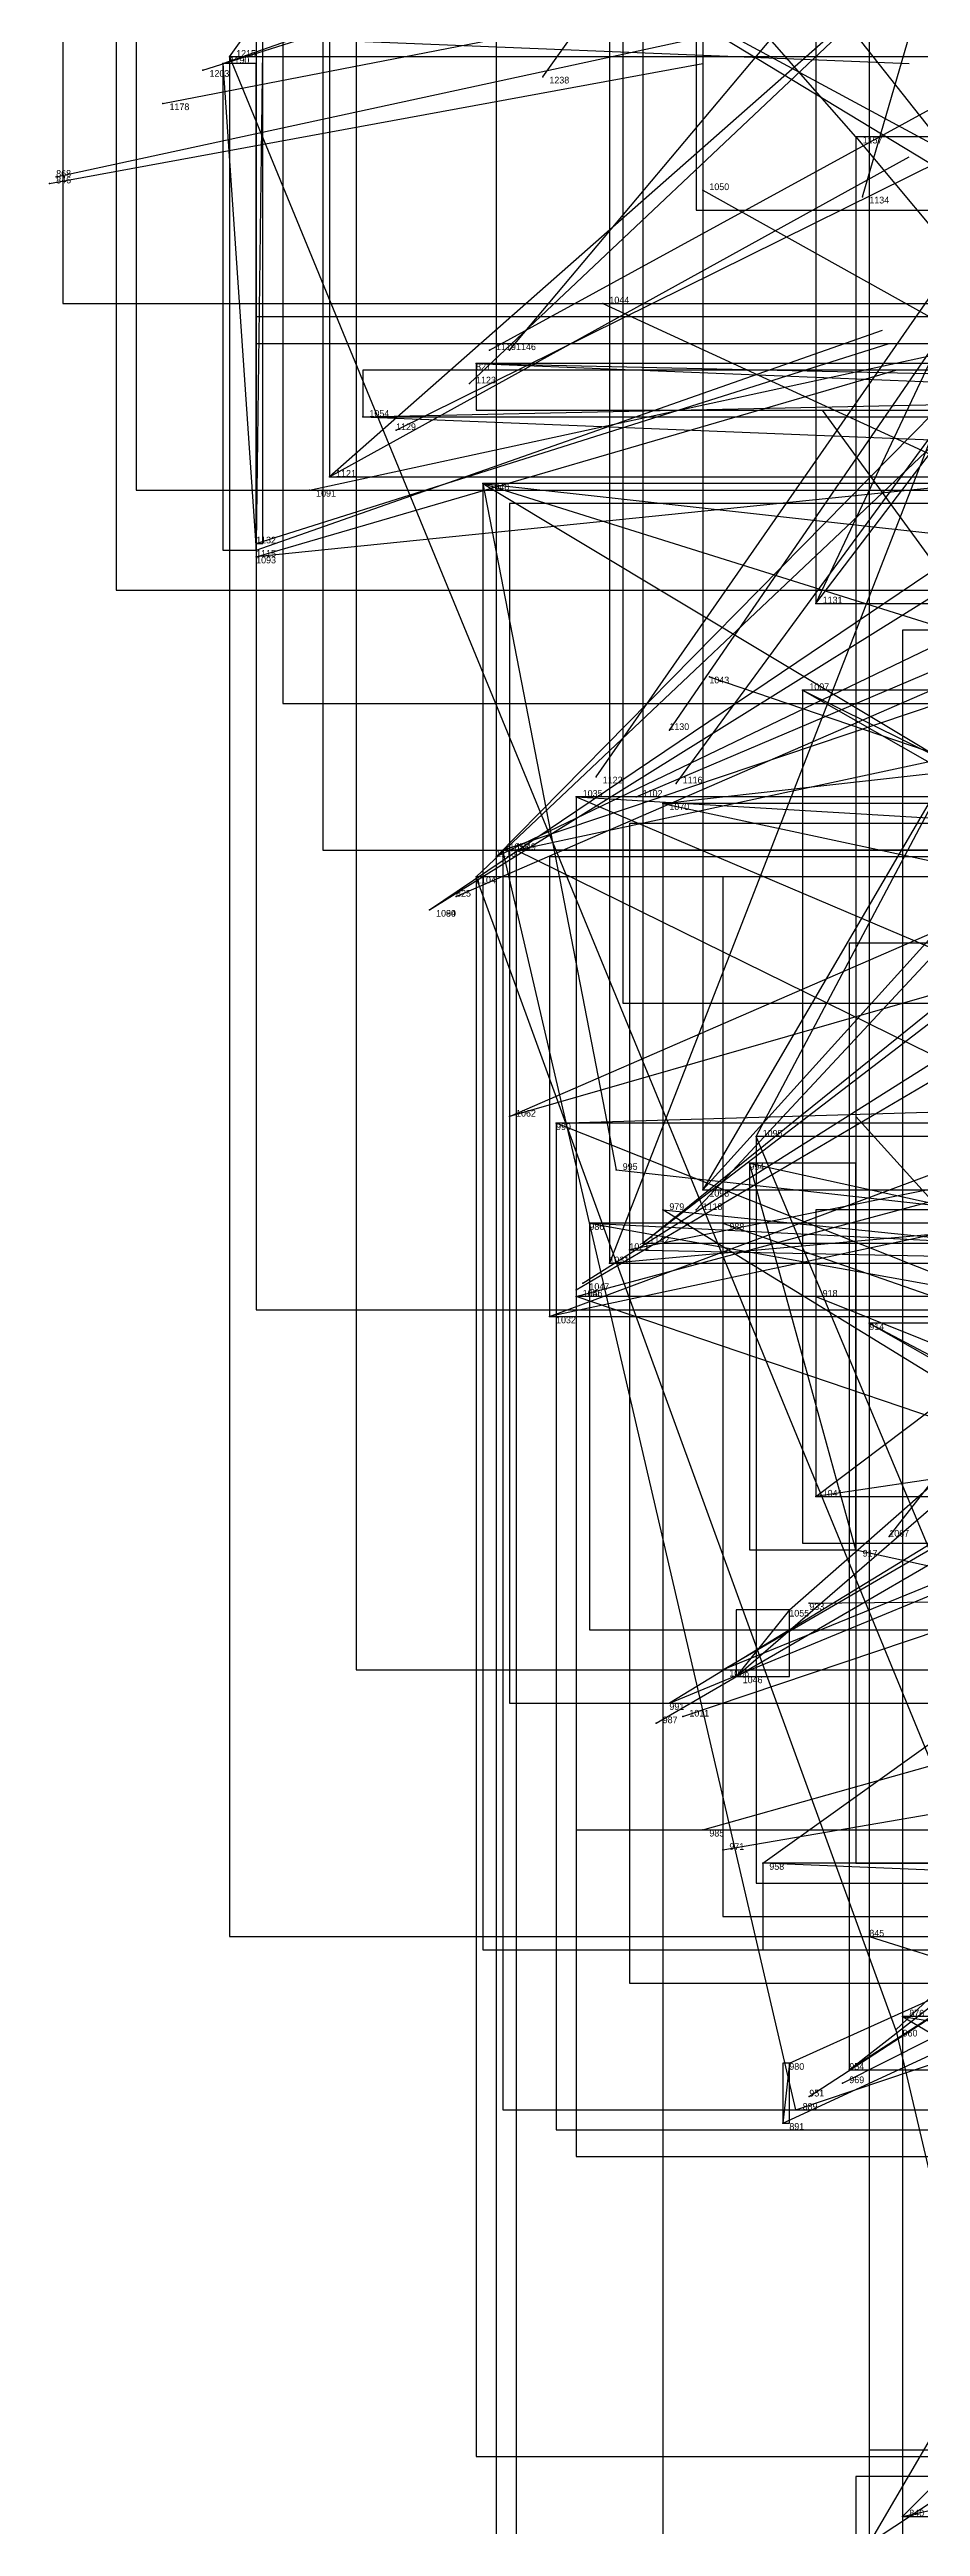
# Model space of a CAD drawing. Extents: x 59.1 to 70.8, y 600.3 to 605.1.
# Drawn here: x 67.986 to 68.1167, y 601.6475 to 602.0191 of the extents above; entities that cross this region are included whole.
import ezdxf

# ---------------------------------------------------------------- set-up
doc = ezdxf.new("R2010")
doc.units = 0
for name, color, linetype in [('Clients', 3, 'CONTINUOUS'), ('Facilities', 3, 'CONTINUOUS'), ('Facilities_lines', 3, 'CONTINUOUS'), ('Min_max_boxes', 1, 'CONTINUOUS'), ('Normals', 1, 'CONTINUOUS'), ('Source_points', 5, 'CONTINUOUS'), ('Text', 3, 'CONTINUOUS')]:
    doc.layers.add(name, color=color, linetype=linetype)

msp = doc.modelspace()

# ---------------------------------------------------------------- linework, layer by layer
at = {"layer": 'Clients', "color": 5}
for p in [(68.028, 601.955, 447.342), (68.017, 601.945, 447.219), (68.017, 601.944, 447.281), (68.017, 601.943, 447.155), (68.053, 601.898, 447.277), (68.054, 601.899, 446.961), (68.056, 601.899, 446.899), (68.05, 601.895, 447.216), (68.055, 601.859, 446.973), (68.062, 601.858, 446.744), (68.092, 601.856, 447.238), (68.091, 601.852, 446.602), (68.071, 601.851, 446.668), (68.084, 601.848, 447.175), (68.078, 601.845, 446.594), (68.075, 601.84, 447.054), (68.07, 601.837, 446.737), (68.073, 601.839, 446.671), (68.061, 601.829, 446.867), (68.065, 601.832, 446.804), (68.101, 601.802, 446.886), (68.087, 601.776, 446.802), (68.089, 601.775, 446.862), (68.079, 601.771, 446.677), (68.093, 601.747, 446.706), (68.106, 601.716, 446.678), (68.096, 601.708, 446.488)]:
    msp.add_point(p, dxfattribs=at)
at = {"layer": 'Facilities', "color": 3}
for p in [(68.009, 602.016, 447.389), (68.012, 602.017, 447.452), (68.013, 602.018, 447.703), (68.06, 602.015, 447.634), (68.003, 602.011, 447.327), (68.107, 602.006, 446.793), (67.987, 602, 447.271), (67.986, 601.999, 447.208), (68.084, 601.998, 446.941), (68.108, 601.997, 447.624), (68.069, 601.981, 446.789), (68.052, 601.974, 447.359), (68.055, 601.974, 447.522), (68.05, 601.972, 447.017), (68.049, 601.969, 447.459), (68.033, 601.964, 446.992), (68.038, 601.962, 447.4), (68.025, 601.953, 447.089), (68.051, 601.954, 446.915), (68.101, 601.936, 447.301), (68.085, 601.925, 446.758), (68.099, 601.923, 446.617), (68.079, 601.917, 447.397), (68.065, 601.907, 446.829), (68.068, 601.91, 447.335), (68.074, 601.907, 447.115), (68.08, 601.909, 447.272), (68.078, 601.906, 446.915), (68.047, 601.892, 447.028), (68.043, 601.89, 447.092), (68.043, 601.89, 447.154), (68.083, 601.845, 447.113), (68.067, 601.843, 446.654), (68.087, 601.843, 446.516), (68.065, 601.833, 446.929), (68.066, 601.834, 446.992), (68.101, 601.832, 446.442), (68.109, 601.828, 446.366), (68.112, 601.796, 446.984), (68.107, 601.794, 446.409), (68.097, 601.785, 446.924), (68.1, 601.786, 446.477), (68.077, 601.768, 446.74), (68.081, 601.769, 446.613), (68.084, 601.752, 446.553), (68.087, 601.749, 446.401), (68.109, 601.736, 446.174), (68.113, 601.722, 446.739), (68.114, 601.724, 446.228), (68.097, 601.717, 446.499), (68.105, 601.714, 446.552), (68.098, 601.71, 446.427), (68.1, 601.712, 446.618), (68.114, 601.649, 446.142)]:
    msp.add_point(p, dxfattribs=at)
at = {"layer": 'Facilities_lines', "color": 3}
for p, q in [((68.285, 602.389, 448.207), (68.07, 601.837, 446.737)), ((68.101, 601.936, 447.301), (68.246, 602.243, 447.488)), ((68.306, 602.2, 447.529), (68.028, 601.955, 447.342)), ((68.271, 602.168, 447.305), (68.084, 601.848, 447.175)), ((68.34, 602.041, 447.042), (68.109, 601.645, 446.338)), ((68.333, 602.038, 446.968), (68.075, 601.84, 447.054)), ((68.072, 602.03, 446.94), (68.357, 601.876, 447.104)), ((68.018, 602.023, 447.512), (68.017, 601.945, 447.219)), ((68.313, 602.023, 446.814), (68.053, 601.898, 447.277)), ((68.012, 602.017, 447.452), (68.017, 601.944, 447.281)), ((68.013, 602.018, 447.703), (68.129, 601.736, 446.858)), ((68.107, 602.006, 446.793), (68.323, 601.747, 446.859)), ((68.371, 601.979, 446.984), (68.017, 601.943, 447.155)), ((68.033, 601.964, 446.992), (68.361, 601.971, 447.15)), ((68.05, 601.972, 447.017), (68.36, 601.965, 447.129)), ((68.051, 601.954, 446.915), (68.417, 601.734, 446.408)), ((68.051, 601.954, 446.915), (68.071, 601.851, 446.668)), ((68.051, 601.954, 446.915), (68.389, 601.848, 446.759)), ((68.374, 601.951, 446.773), (68.055, 601.859, 446.973)), ((68.374, 601.951, 446.773), (68.079, 601.771, 446.677)), ((68.114, 601.649, 446.142), (68.395, 601.932, 446.829)), ((68.099, 601.923, 446.617), (68.357, 601.795, 446.877)), ((68.065, 601.907, 446.829), (68.429, 601.752, 446.444)), ((68.078, 601.906, 446.915), (68.4, 601.837, 446.643)), ((68.391, 601.903, 446.85), (68.073, 601.839, 446.671)), ((68.098, 601.71, 446.427), (68.054, 601.899, 446.961)), ((68.444, 601.708, 446.172), (68.056, 601.899, 446.899)), ((68.384, 601.898, 446.694), (68.061, 601.829, 446.867)), ((68.113, 601.722, 446.739), (68.05, 601.895, 447.216)), ((68.379, 601.895, 446.614), (68.087, 601.776, 446.802)), ((68.367, 601.885, 446.462), (68.106, 601.716, 446.678)), ((68.442, 601.707, 446.23), (68.062, 601.858, 446.744)), ((68.139, 601.744, 446.92), (68.092, 601.856, 447.238)), ((68.107, 601.794, 446.409), (68.091, 601.852, 446.602)), ((68.445, 601.62, 446.097), (68.078, 601.845, 446.594)), ((68.39, 601.845, 446.347), (68.101, 601.802, 446.886)), ((68.067, 601.843, 446.654), (68.407, 601.782, 446.52)), ((68.445, 601.703, 446.113), (68.065, 601.832, 446.804)), ((68.109, 601.828, 446.366), (68.406, 601.659, 446.391)), ((68.098, 601.71, 446.427), (68.418, 601.818, 446.405)), ((68.097, 601.785, 446.924), (68.089, 601.775, 446.862)), ((68.405, 601.734, 445.98), (68.093, 601.747, 446.706)), ((68.113, 601.722, 446.739), (68.128, 601.658, 446.522)), ((68.114, 601.724, 446.228), (68.462, 601.519, 445.452)), ((68.097, 601.717, 446.499), (68.096, 601.708, 446.488))]:
    msp.add_line(p, q, dxfattribs=at)
at = {"layer": 'Min_max_boxes', "color": 1}
for p, q in [((68.07, 602.389, 446.737), (68.07, 601.837, 446.737)), ((68.07, 602.389, 448.207), (68.07, 601.837, 448.207)), ((68.027, 602.292, 447.115), (68.027, 601.899, 447.115)), ((68.027, 602.292, 448.148), (68.027, 601.899, 448.148)), ((68.101, 602.243, 447.301), (68.101, 601.936, 447.301)), ((68.101, 602.243, 447.488), (68.101, 601.936, 447.488)), ((68.017, 602.24, 447.531), (68.017, 601.975, 447.531)), ((68.017, 602.24, 447.583), (68.017, 601.975, 447.583)), ((68.083, 602.201, 447.396), (68.083, 601.995, 447.396)), ((68.083, 602.201, 447.648), (68.083, 601.995, 447.648)), ((68.028, 602.2, 447.342), (68.028, 601.955, 447.342)), ((68.028, 602.2, 447.529), (68.028, 601.955, 447.529)), ((68.084, 602.168, 447.114), (68.084, 601.848, 447.114)), ((68.084, 602.168, 447.305), (68.084, 601.848, 447.305)), ((68.032, 602.11, 446.702), (68.032, 601.776, 446.702)), ((68.032, 602.11, 447.333), (68.032, 601.776, 447.333)), ((68.021, 602.101, 447.21), (68.021, 601.921, 447.21)), ((68.021, 602.101, 447.234), (68.021, 601.921, 447.234)), ((67.999, 602.083, 447.012), (67.999, 601.953, 447.012)), ((67.999, 602.083, 447.531), (67.999, 601.953, 447.531)), ((67.988, 602.081, 446.902), (67.988, 601.981, 446.902)), ((67.988, 602.081, 447.616), (67.988, 601.981, 447.616)), ((67.996, 602.075, 446.892), (67.996, 601.938, 446.892)), ((67.996, 602.075, 447.467), (67.996, 601.938, 447.467)), ((68.109, 602.041, 446.338), (68.109, 601.645, 446.338)), ((68.109, 602.041, 447.042), (68.109, 601.645, 447.042)), ((68.075, 602.038, 446.968), (68.075, 601.84, 446.968)), ((68.075, 602.038, 447.054), (68.075, 601.84, 447.054)), ((68.072, 602.03, 446.94), (68.072, 601.876, 446.94)), ((68.072, 602.03, 447.104), (68.072, 601.876, 447.104)), ((68.017, 602.023, 447.219), (68.017, 601.945, 447.219)), ((68.017, 602.023, 447.512), (68.017, 601.945, 447.512)), ((68.018, 601.945, 447.219), (68.018, 602.023, 447.219)), ((68.018, 601.945, 447.512), (68.018, 602.023, 447.512)), ((68.053, 602.023, 445.934), (68.053, 601.469, 445.934)), ((68.053, 602.023, 447.277), (68.053, 601.469, 447.277)), ((68.017, 602.017, 447.281), (68.012, 602.017, 447.281)), ((68.012, 602.017, 447.281), (68.012, 601.944, 447.281)), ((68.017, 602.017, 447.452), (68.012, 602.017, 447.452)), ((68.012, 602.017, 447.452), (68.012, 601.944, 447.452)), ((68.012, 602.017, 447.281), (68.012, 602.017, 447.452)), ((68.129, 602.018, 446.858), (68.013, 602.018, 446.858)), ((68.013, 602.018, 446.858), (68.013, 601.736, 446.858)), ((68.129, 602.018, 447.703), (68.013, 602.018, 447.703)), ((68.013, 602.018, 447.703), (68.013, 601.736, 447.703)), ((68.013, 602.018, 446.858), (68.013, 602.018, 447.703)), ((68.017, 601.944, 447.281), (68.017, 602.017, 447.281)), ((68.017, 601.944, 447.452), (68.017, 602.017, 447.452)), ((68.017, 602.017, 447.281), (68.017, 602.017, 447.452)), ((68.323, 602.006, 446.793), (68.107, 602.006, 446.793)), ((68.107, 602.006, 446.793), (68.107, 601.747, 446.793)), ((68.323, 602.006, 446.859), (68.107, 602.006, 446.859)), ((68.107, 602.006, 446.859), (68.107, 601.747, 446.859)), ((68.107, 602.006, 446.793), (68.107, 602.006, 446.859)), ((68.083, 601.995, 447.396), (68.249, 601.995, 447.396)), ((68.083, 601.995, 447.648), (68.249, 601.995, 447.648)), ((68.083, 601.995, 447.396), (68.083, 601.995, 447.648)), ((67.988, 601.981, 446.902), (68.371, 601.981, 446.902)), ((67.988, 601.981, 447.616), (68.371, 601.981, 447.616)), ((67.988, 601.981, 446.902), (67.988, 601.981, 447.616)), ((68.413, 601.979, 446.501), (68.017, 601.979, 446.501)), ((68.017, 601.979, 446.501), (68.017, 601.83, 446.501)), ((68.413, 601.979, 447.155), (68.017, 601.979, 447.155)), ((68.017, 601.979, 447.155), (68.017, 601.83, 447.155)), ((68.017, 601.979, 446.501), (68.017, 601.979, 447.155)), ((68.017, 601.975, 447.531), (68.266, 601.975, 447.531)), ((68.017, 601.975, 447.583), (68.266, 601.975, 447.583)), ((68.017, 601.975, 447.531), (68.017, 601.975, 447.583)), ((68.361, 601.971, 446.992), (68.033, 601.971, 446.992)), ((68.033, 601.971, 446.992), (68.033, 601.964, 446.992)), ((68.361, 601.971, 447.15), (68.033, 601.971, 447.15)), ((68.033, 601.971, 447.15), (68.033, 601.964, 447.15)), ((68.033, 601.971, 446.992), (68.033, 601.971, 447.15)), ((68.36, 601.972, 447.017), (68.05, 601.972, 447.017)), ((68.05, 601.972, 447.017), (68.05, 601.965, 447.017)), ((68.36, 601.972, 447.129), (68.05, 601.972, 447.129)), ((68.05, 601.972, 447.129), (68.05, 601.965, 447.129)), ((68.05, 601.972, 447.017), (68.05, 601.972, 447.129)), ((68.033, 601.964, 446.992), (68.361, 601.964, 446.992)), ((68.033, 601.964, 447.15), (68.361, 601.964, 447.15)), ((68.033, 601.964, 446.992), (68.033, 601.964, 447.15)), ((68.05, 601.965, 447.017), (68.36, 601.965, 447.017)), ((68.05, 601.965, 447.129), (68.36, 601.965, 447.129)), ((68.05, 601.965, 447.017), (68.05, 601.965, 447.129)), ((67.999, 601.953, 447.012), (68.371, 601.953, 447.012)), ((67.999, 601.953, 447.531), (68.371, 601.953, 447.531)), ((67.999, 601.953, 447.012), (67.999, 601.953, 447.531)), ((68.028, 601.955, 447.342), (68.313, 601.955, 447.342)), ((68.028, 601.955, 447.529), (68.313, 601.955, 447.529)), ((68.028, 601.955, 447.342), (68.028, 601.955, 447.529)), ((68.417, 601.954, 446.408), (68.051, 601.954, 446.408)), ((68.051, 601.954, 446.408), (68.051, 601.734, 446.408)), ((68.417, 601.954, 446.915), (68.051, 601.954, 446.915)), ((68.051, 601.954, 446.915), (68.051, 601.734, 446.915)), ((68.051, 601.954, 446.408), (68.051, 601.954, 446.915)), ((68.374, 601.951, 446.677), (68.055, 601.951, 446.677)), ((68.055, 601.951, 446.677), (68.055, 601.771, 446.677)), ((68.374, 601.951, 446.973), (68.055, 601.951, 446.973)), ((68.055, 601.951, 446.973), (68.055, 601.771, 446.973)), ((68.055, 601.951, 446.677), (68.055, 601.951, 446.973)), ((68.012, 601.944, 447.281), (68.017, 601.944, 447.281)), ((68.012, 601.944, 447.452), (68.017, 601.944, 447.452)), ((68.012, 601.944, 447.281), (68.012, 601.944, 447.452)), ((68.017, 601.945, 447.219), (68.018, 601.945, 447.219)), ((68.017, 601.945, 447.512), (68.018, 601.945, 447.512)), ((68.017, 601.945, 447.219), (68.017, 601.945, 447.512)), ((68.017, 601.944, 447.281), (68.017, 601.944, 447.452)), ((68.018, 601.945, 447.219), (68.018, 601.945, 447.512)), ((67.996, 601.938, 446.892), (68.384, 601.938, 446.892)), ((67.996, 601.938, 447.467), (68.384, 601.938, 447.467)), ((67.996, 601.938, 446.892), (67.996, 601.938, 447.467)), ((68.101, 601.936, 447.301), (68.246, 601.936, 447.301)), ((68.101, 601.936, 447.488), (68.246, 601.936, 447.488)), ((68.101, 601.936, 447.301), (68.101, 601.936, 447.488)), ((68.395, 601.932, 446.142), (68.114, 601.932, 446.142)), ((68.114, 601.932, 446.142), (68.114, 601.649, 446.142)), ((68.395, 601.932, 446.829), (68.114, 601.932, 446.829)), ((68.114, 601.932, 446.829), (68.114, 601.649, 446.829)), ((68.114, 601.932, 446.142), (68.114, 601.932, 446.829)), ((68.357, 601.923, 446.617), (68.099, 601.923, 446.617)), ((68.099, 601.923, 446.617), (68.099, 601.795, 446.617)), ((68.357, 601.923, 446.877), (68.099, 601.923, 446.877)), ((68.099, 601.923, 446.877), (68.099, 601.795, 446.877)), ((68.099, 601.923, 446.617), (68.099, 601.923, 446.877)), ((68.021, 601.921, 447.21), (68.32, 601.921, 447.21)), ((68.021, 601.921, 447.234), (68.32, 601.921, 447.234)), ((68.021, 601.921, 447.21), (68.021, 601.921, 447.234)), ((68.429, 601.907, 446.444), (68.065, 601.907, 446.444)), ((68.065, 601.907, 446.444), (68.065, 601.752, 446.444)), ((68.429, 601.907, 446.829), (68.065, 601.907, 446.829)), ((68.065, 601.907, 446.829), (68.065, 601.752, 446.829)), ((68.065, 601.907, 446.444), (68.065, 601.907, 446.829)), ((68.4, 601.906, 446.643), (68.078, 601.906, 446.643)), ((68.078, 601.906, 446.643), (68.078, 601.837, 446.643)), ((68.4, 601.906, 446.915), (68.078, 601.906, 446.915)), ((68.078, 601.906, 446.915), (68.078, 601.837, 446.915)), ((68.078, 601.906, 446.643), (68.078, 601.906, 446.915)), ((68.424, 601.903, 446.347), (68.073, 601.903, 446.347)), ((68.073, 601.903, 446.347), (68.073, 601.729, 446.347)), ((68.424, 601.903, 446.85), (68.073, 601.903, 446.85)), ((68.073, 601.903, 446.85), (68.073, 601.729, 446.85)), ((68.073, 601.903, 446.347), (68.073, 601.903, 446.85)), ((68.445, 601.903, 446.097), (68.078, 601.903, 446.097)), ((68.078, 601.903, 446.097), (68.078, 601.62, 446.097)), ((68.445, 601.903, 446.929), (68.078, 601.903, 446.929)), ((68.078, 601.903, 446.929), (68.078, 601.62, 446.929)), ((68.078, 601.903, 446.097), (68.078, 601.903, 446.929)), ((68.027, 601.899, 447.115), (68.342, 601.899, 447.115)), ((68.027, 601.899, 448.148), (68.342, 601.899, 448.148)), ((68.027, 601.899, 447.115), (68.027, 601.899, 448.148)), ((68.418, 601.899, 446.405), (68.054, 601.899, 446.405)), ((68.054, 601.899, 446.405), (68.054, 601.71, 446.405)), ((68.418, 601.899, 446.961), (68.054, 601.899, 446.961)), ((68.054, 601.899, 446.961), (68.054, 601.71, 446.961)), ((68.054, 601.899, 446.405), (68.054, 601.899, 446.961)), ((68.444, 601.899, 445.775), (68.056, 601.899, 445.775)), ((68.056, 601.899, 445.775), (68.056, 601.577, 445.775)), ((68.444, 601.899, 446.899), (68.056, 601.899, 446.899)), ((68.056, 601.899, 446.899), (68.056, 601.577, 446.899)), ((68.056, 601.899, 445.775), (68.056, 601.899, 446.899)), ((68.384, 601.898, 446.694), (68.061, 601.898, 446.694)), ((68.061, 601.898, 446.694), (68.061, 601.829, 446.694)), ((68.384, 601.898, 446.867), (68.061, 601.898, 446.867)), ((68.061, 601.898, 446.867), (68.061, 601.829, 446.867)), ((68.061, 601.898, 446.694), (68.061, 601.898, 446.867)), ((68.128, 601.895, 446.522), (68.05, 601.895, 446.522)), ((68.05, 601.895, 446.522), (68.05, 601.658, 446.522)), ((68.128, 601.895, 447.216), (68.05, 601.895, 447.216)), ((68.05, 601.895, 447.216), (68.05, 601.658, 447.216)), ((68.05, 601.895, 446.522), (68.05, 601.895, 447.216)), ((68.416, 601.895, 446.057), (68.087, 601.895, 446.057)), ((68.087, 601.895, 446.057), (68.087, 601.739, 446.057)), ((68.416, 601.895, 446.802), (68.087, 601.895, 446.802)), ((68.087, 601.895, 446.802), (68.087, 601.739, 446.802)), ((68.087, 601.895, 446.057), (68.087, 601.895, 446.802)), ((68.367, 601.885, 446.462), (68.106, 601.885, 446.462)), ((68.106, 601.885, 446.462), (68.106, 601.716, 446.462)), ((68.367, 601.885, 446.678), (68.106, 601.885, 446.678)), ((68.106, 601.885, 446.678), (68.106, 601.716, 446.678)), ((68.106, 601.885, 446.462), (68.106, 601.885, 446.678)), ((68.072, 601.876, 446.94), (68.357, 601.876, 446.94)), ((68.072, 601.876, 447.104), (68.357, 601.876, 447.104)), ((68.072, 601.876, 446.94), (68.072, 601.876, 447.104)), ((68.442, 601.858, 446.23), (68.062, 601.858, 446.23)), ((68.062, 601.858, 446.23), (68.062, 601.707, 446.23)), ((68.442, 601.858, 446.744), (68.062, 601.858, 446.744)), ((68.062, 601.858, 446.744), (68.062, 601.707, 446.744)), ((68.062, 601.858, 446.23), (68.062, 601.858, 446.744)), ((68.139, 601.856, 446.92), (68.092, 601.856, 446.92)), ((68.092, 601.856, 446.92), (68.092, 601.744, 446.92)), ((68.139, 601.856, 447.238), (68.092, 601.856, 447.238)), ((68.092, 601.856, 447.238), (68.092, 601.744, 447.238)), ((68.092, 601.856, 446.92), (68.092, 601.856, 447.238)), ((68.107, 601.852, 446.409), (68.091, 601.852, 446.409)), ((68.091, 601.852, 446.409), (68.091, 601.794, 446.409)), ((68.107, 601.852, 446.602), (68.091, 601.852, 446.602)), ((68.091, 601.852, 446.602), (68.091, 601.794, 446.602)), ((68.091, 601.852, 446.409), (68.091, 601.852, 446.602)), ((68.107, 601.794, 446.409), (68.107, 601.852, 446.409)), ((68.107, 601.794, 446.602), (68.107, 601.852, 446.602)), ((68.107, 601.852, 446.409), (68.107, 601.852, 446.602)), ((68.084, 601.848, 447.114), (68.298, 601.848, 447.114)), ((68.084, 601.848, 447.305), (68.298, 601.848, 447.305)), ((68.084, 601.848, 447.114), (68.084, 601.848, 447.305)), ((68.39, 601.845, 446.347), (68.101, 601.845, 446.347)), ((68.101, 601.845, 446.347), (68.101, 601.802, 446.347)), ((68.39, 601.845, 446.886), (68.101, 601.845, 446.886)), ((68.101, 601.845, 446.886), (68.101, 601.802, 446.886)), ((68.101, 601.845, 446.347), (68.101, 601.845, 446.886)), ((68.407, 601.843, 446.52), (68.067, 601.843, 446.52)), ((68.067, 601.843, 446.52), (68.067, 601.782, 446.52)), ((68.407, 601.843, 446.654), (68.067, 601.843, 446.654)), ((68.067, 601.843, 446.654), (68.067, 601.782, 446.654)), ((68.067, 601.843, 446.52), (68.067, 601.843, 446.654)), ((68.075, 601.84, 446.968), (68.333, 601.84, 446.968)), ((68.075, 601.84, 447.054), (68.333, 601.84, 447.054)), ((68.075, 601.84, 446.968), (68.075, 601.84, 447.054)), ((68.07, 601.837, 446.737), (68.333, 601.837, 446.737)), ((68.07, 601.837, 448.207), (68.333, 601.837, 448.207)), ((68.07, 601.837, 446.737), (68.07, 601.837, 448.207)), ((68.078, 601.837, 446.643), (68.4, 601.837, 446.643)), ((68.078, 601.837, 446.915), (68.4, 601.837, 446.915)), ((68.078, 601.837, 446.643), (68.078, 601.837, 446.915)), ((68.017, 601.83, 446.501), (68.413, 601.83, 446.501)), ((68.017, 601.83, 447.155), (68.413, 601.83, 447.155)), ((68.017, 601.83, 446.501), (68.017, 601.83, 447.155)), ((68.061, 601.829, 446.694), (68.384, 601.829, 446.694)), ((68.061, 601.829, 446.867), (68.384, 601.829, 446.867)), ((68.061, 601.829, 446.694), (68.061, 601.829, 446.867)), ((68.445, 601.832, 446.113), (68.065, 601.832, 446.113)), ((68.065, 601.832, 446.113), (68.065, 601.703, 446.113)), ((68.445, 601.832, 446.804), (68.065, 601.832, 446.804)), ((68.065, 601.832, 446.804), (68.065, 601.703, 446.804)), ((68.065, 601.832, 446.113), (68.065, 601.832, 446.804)), ((68.406, 601.828, 446.366), (68.109, 601.828, 446.366)), ((68.109, 601.828, 446.366), (68.109, 601.659, 446.366)), ((68.406, 601.828, 446.391), (68.109, 601.828, 446.391)), ((68.109, 601.828, 446.391), (68.109, 601.659, 446.391)), ((68.109, 601.828, 446.366), (68.109, 601.828, 446.391)), ((68.101, 601.802, 446.347), (68.39, 601.802, 446.347)), ((68.101, 601.802, 446.886), (68.39, 601.802, 446.886)), ((68.101, 601.802, 446.347), (68.101, 601.802, 446.886)), ((68.091, 601.794, 446.409), (68.107, 601.794, 446.409)), ((68.091, 601.794, 446.602), (68.107, 601.794, 446.602)), ((68.091, 601.794, 446.409), (68.091, 601.794, 446.602)), ((68.099, 601.795, 446.617), (68.357, 601.795, 446.617)), ((68.099, 601.795, 446.877), (68.357, 601.795, 446.877)), ((68.099, 601.795, 446.617), (68.099, 601.795, 446.877)), ((68.107, 601.794, 446.409), (68.107, 601.794, 446.602)), ((68.097, 601.785, 446.862), (68.089, 601.785, 446.862)), ((68.089, 601.785, 446.862), (68.089, 601.775, 446.862)), ((68.097, 601.785, 446.924), (68.089, 601.785, 446.924)), ((68.089, 601.785, 446.924), (68.089, 601.775, 446.924)), ((68.089, 601.785, 446.862), (68.089, 601.785, 446.924)), ((68.097, 601.775, 446.862), (68.097, 601.785, 446.862)), ((68.097, 601.775, 446.924), (68.097, 601.785, 446.924)), ((68.097, 601.785, 446.862), (68.097, 601.785, 446.924)), ((68.067, 601.782, 446.52), (68.407, 601.782, 446.52)), ((68.067, 601.782, 446.654), (68.407, 601.782, 446.654)), ((68.067, 601.782, 446.52), (68.067, 601.782, 446.654)), ((68.032, 601.776, 446.702), (68.376, 601.776, 446.702)), ((68.032, 601.776, 447.333), (68.376, 601.776, 447.333)), ((68.032, 601.776, 446.702), (68.032, 601.776, 447.333)), ((68.089, 601.775, 446.862), (68.097, 601.775, 446.862)), ((68.089, 601.775, 446.924), (68.097, 601.775, 446.924)), ((68.089, 601.775, 446.862), (68.089, 601.775, 446.924)), ((68.097, 601.775, 446.862), (68.097, 601.775, 446.924)), ((68.055, 601.771, 446.677), (68.374, 601.771, 446.677)), ((68.055, 601.771, 446.973), (68.374, 601.771, 446.973)), ((68.055, 601.771, 446.677), (68.055, 601.771, 446.973)), ((68.065, 601.752, 446.444), (68.429, 601.752, 446.444)), ((68.065, 601.752, 446.829), (68.429, 601.752, 446.829)), ((68.065, 601.752, 446.444), (68.065, 601.752, 446.829)), ((68.092, 601.744, 446.92), (68.139, 601.744, 446.92)), ((68.092, 601.744, 447.238), (68.139, 601.744, 447.238)), ((68.092, 601.744, 446.92), (68.092, 601.744, 447.238)), ((68.411, 601.747, 445.98), (68.093, 601.747, 445.98)), ((68.093, 601.747, 445.98), (68.093, 601.734, 445.98)), ((68.411, 601.747, 446.706), (68.093, 601.747, 446.706)), ((68.093, 601.747, 446.706), (68.093, 601.734, 446.706)), ((68.093, 601.747, 445.98), (68.093, 601.747, 446.706)), ((68.107, 601.747, 446.793), (68.323, 601.747, 446.793)), ((68.107, 601.747, 446.859), (68.323, 601.747, 446.859)), ((68.107, 601.747, 446.793), (68.107, 601.747, 446.859)), ((68.013, 601.736, 446.858), (68.129, 601.736, 446.858)), ((68.013, 601.736, 447.703), (68.129, 601.736, 447.703)), ((68.013, 601.736, 446.858), (68.013, 601.736, 447.703)), ((68.087, 601.739, 446.057), (68.416, 601.739, 446.057)), ((68.087, 601.739, 446.802), (68.416, 601.739, 446.802)), ((68.087, 601.739, 446.057), (68.087, 601.739, 446.802)), ((68.051, 601.734, 446.408), (68.417, 601.734, 446.408)), ((68.051, 601.734, 446.915), (68.417, 601.734, 446.915)), ((68.051, 601.734, 446.408), (68.051, 601.734, 446.915)), ((68.093, 601.734, 445.98), (68.411, 601.734, 445.98)), ((68.093, 601.734, 446.706), (68.411, 601.734, 446.706)), ((68.093, 601.734, 445.98), (68.093, 601.734, 446.706)), ((68.073, 601.729, 446.347), (68.424, 601.729, 446.347)), ((68.073, 601.729, 446.85), (68.424, 601.729, 446.85)), ((68.073, 601.729, 446.347), (68.073, 601.729, 446.85)), ((68.462, 601.724, 445.452), (68.114, 601.724, 445.452)), ((68.114, 601.724, 445.452), (68.114, 601.519, 445.452)), ((68.462, 601.724, 446.228), (68.114, 601.724, 446.228)), ((68.114, 601.724, 446.228), (68.114, 601.519, 446.228)), ((68.114, 601.724, 445.452), (68.114, 601.724, 446.228)), ((68.097, 601.717, 446.488), (68.096, 601.717, 446.488)), ((68.096, 601.717, 446.488), (68.096, 601.708, 446.488)), ((68.097, 601.717, 446.499), (68.096, 601.717, 446.499)), ((68.096, 601.717, 446.499), (68.096, 601.708, 446.499)), ((68.096, 601.717, 446.488), (68.096, 601.717, 446.499)), ((68.097, 601.708, 446.488), (68.097, 601.717, 446.488)), ((68.097, 601.708, 446.499), (68.097, 601.717, 446.499)), ((68.097, 601.717, 446.488), (68.097, 601.717, 446.499)), ((68.106, 601.716, 446.462), (68.367, 601.716, 446.462)), ((68.106, 601.716, 446.678), (68.367, 601.716, 446.678)), ((68.106, 601.716, 446.462), (68.106, 601.716, 446.678)), ((68.054, 601.71, 446.405), (68.418, 601.71, 446.405)), ((68.054, 601.71, 446.961), (68.418, 601.71, 446.961)), ((68.054, 601.71, 446.405), (68.054, 601.71, 446.961)), ((68.062, 601.707, 446.23), (68.442, 601.707, 446.23)), ((68.062, 601.707, 446.744), (68.442, 601.707, 446.744)), ((68.062, 601.707, 446.23), (68.062, 601.707, 446.744)), ((68.096, 601.708, 446.488), (68.097, 601.708, 446.488)), ((68.096, 601.708, 446.499), (68.097, 601.708, 446.499)), ((68.096, 601.708, 446.488), (68.096, 601.708, 446.499)), ((68.097, 601.708, 446.488), (68.097, 601.708, 446.499)), ((68.065, 601.703, 446.113), (68.445, 601.703, 446.113)), ((68.065, 601.703, 446.804), (68.445, 601.703, 446.804)), ((68.065, 601.703, 446.113), (68.065, 601.703, 446.804)), ((68.05, 601.658, 446.522), (68.128, 601.658, 446.522)), ((68.05, 601.658, 447.216), (68.128, 601.658, 447.216)), ((68.05, 601.658, 446.522), (68.05, 601.658, 447.216)), ((68.109, 601.659, 446.366), (68.406, 601.659, 446.366)), ((68.109, 601.659, 446.391), (68.406, 601.659, 446.391)), ((68.109, 601.659, 446.366), (68.109, 601.659, 446.391)), ((68.124, 601.655, 445.709), (68.107, 601.655, 445.709)), ((68.107, 601.655, 445.709), (68.107, 601.577, 445.709)), ((68.124, 601.655, 445.945), (68.107, 601.655, 445.945)), ((68.107, 601.655, 445.945), (68.107, 601.577, 445.945)), ((68.107, 601.655, 445.709), (68.107, 601.655, 445.945)), ((68.114, 601.649, 446.142), (68.395, 601.649, 446.142)), ((68.114, 601.649, 446.829), (68.395, 601.649, 446.829)), ((68.114, 601.649, 446.142), (68.114, 601.649, 446.829))]:
    msp.add_line(p, q, dxfattribs=at)
at = {"layer": 'Normals', "color": 1}
for p, q in [((68.013, 602.018, 447.703), (68.07, 602.098, 447.686)), ((68.06, 602.015, 447.634), (68.117, 602.095, 447.615)), ((68.108, 601.997, 447.624), (68.135, 602.09, 447.599)), ((68.107, 602.006, 446.793), (68.043, 602.079, 446.767)), ((68.127, 601.996, 446.718), (68.067, 602.072, 446.696)), ((68.012, 602.017, 447.452), (68.106, 602.05, 447.448)), ((68.055, 601.974, 447.522), (68.118, 602.049, 447.501)), ((68.009, 602.016, 447.389), (68.104, 602.046, 447.382)), ((68.049, 601.969, 447.459), (68.12, 602.036, 447.439)), ((68.003, 602.011, 447.327), (68.101, 602.03, 447.323)), ((68.072, 602.03, 446.94), (68.156, 601.979, 446.961)), ((67.987, 602, 447.271), (68.084, 602.021, 447.263)), ((68.016, 602.021, 447.135), (68.115, 602.017, 447.145)), ((68.052, 601.974, 447.359), (68.138, 602.021, 447.34)), ((67.986, 601.999, 447.208), (68.084, 602.017, 447.213)), ((68.101, 601.936, 447.301), (68.158, 602.011, 447.269)), ((68.038, 601.962, 447.4), (68.127, 602.006, 447.388)), ((68.028, 601.955, 447.342), (68.115, 602.003, 447.328)), ((68.084, 601.998, 446.941), (68.17, 601.95, 446.96)), ((68.079, 601.917, 447.397), (68.132, 601.994, 447.363)), ((68.068, 601.91, 447.335), (68.123, 601.989, 447.307)), ((68.08, 601.909, 447.272), (68.138, 601.988, 447.252)), ((68.069, 601.981, 446.789), (68.158, 601.94, 446.809)), ((68.017, 601.944, 447.281), (68.111, 601.977, 447.275)), ((68.017, 601.945, 447.219), (68.112, 601.975, 447.217)), ((68.025, 601.953, 447.089), (68.122, 601.974, 447.101)), ((68.017, 601.943, 447.155), (68.113, 601.971, 447.16)), ((68.05, 601.972, 447.017), (68.149, 601.968, 447.031)), ((68.053, 601.898, 447.277), (68.122, 601.968, 447.258)), ((68.033, 601.964, 446.992), (68.131, 601.96, 447.01)), ((68.05, 601.895, 447.216), (68.122, 601.963, 447.202)), ((68.158, 601.888, 446.389), (68.102, 601.965, 446.358)), ((68.051, 601.954, 446.915), (68.15, 601.943, 446.924)), ((68.043, 601.89, 447.154), (68.126, 601.946, 447.149)), ((68.074, 601.907, 447.115), (68.166, 601.946, 447.12)), ((68.043, 601.89, 447.092), (68.128, 601.943, 447.091)), ((68.092, 601.856, 447.238), (68.137, 601.941, 447.211)), ((68.047, 601.892, 447.028), (68.139, 601.932, 447.027)), ((68.054, 601.899, 446.961), (68.149, 601.931, 446.96)), ((68.085, 601.925, 446.758), (68.179, 601.893, 446.768)), ((68.099, 601.923, 446.617), (68.183, 601.875, 446.641)), ((68.056, 601.899, 446.899), (68.154, 601.92, 446.9)), ((68.083, 601.845, 447.113), (68.151, 601.918, 447.106)), ((68.084, 601.848, 447.175), (68.15, 601.921, 447.158)), ((68.078, 601.906, 446.915), (68.177, 601.917, 446.921)), ((68.065, 601.907, 446.829), (68.165, 601.901, 446.836)), ((68.075, 601.84, 447.054), (68.153, 601.903, 447.048)), ((68.055, 601.859, 446.973), (68.147, 601.899, 446.966)), ((68.066, 601.834, 446.992), (68.15, 601.887, 446.982)), ((68.065, 601.833, 446.929), (68.15, 601.883, 446.911)), ((68.112, 601.796, 446.984), (68.172, 601.873, 446.962)), ((68.061, 601.829, 446.867), (68.155, 601.864, 446.862)), ((68.062, 601.858, 446.744), (68.162, 601.861, 446.747)), ((68.101, 601.802, 446.886), (68.179, 601.861, 446.868)), ((68.172, 601.787, 445.991), (68.107, 601.859, 445.965)), ((68.065, 601.832, 446.804), (68.162, 601.858, 446.804)), ((68.091, 601.852, 446.602), (68.187, 601.831, 446.621)), ((68.071, 601.851, 446.668), (68.17, 601.84, 446.678)), ((68.097, 601.785, 446.924), (68.171, 601.85, 446.904)), ((68.07, 601.837, 446.737), (68.17, 601.846, 446.737)), ((68.078, 601.845, 446.594), (68.176, 601.835, 446.609)), ((68.067, 601.843, 446.654), (68.166, 601.838, 446.663)), ((68.087, 601.843, 446.516), (68.179, 601.811, 446.537)), ((68.073, 601.839, 446.671), (68.173, 601.837, 446.677)), ((68.089, 601.775, 446.862), (68.163, 601.839, 446.843)), ((68.101, 601.832, 446.442), (68.188, 601.797, 446.477)), ((68.087, 601.776, 446.802), (68.173, 601.826, 446.795)), ((68.109, 601.828, 446.366), (68.196, 601.782, 446.385)), ((68.077, 601.768, 446.74), (68.163, 601.818, 446.737)), ((68.079, 601.771, 446.677), (68.171, 601.809, 446.67)), ((68.093, 601.747, 446.706), (68.174, 601.805, 446.698)), ((68.081, 601.769, 446.613), (68.176, 601.801, 446.619)), ((68.107, 601.794, 446.409), (68.203, 601.773, 446.429)), ((68.113, 601.722, 446.739), (68.185, 601.79, 446.725)), ((68.1, 601.786, 446.477), (68.199, 601.787, 446.493)), ((68.084, 601.752, 446.553), (68.18, 601.779, 446.552)), ((68.106, 601.716, 446.678), (68.184, 601.777, 446.668)), ((68.087, 601.749, 446.401), (68.186, 601.766, 446.404)), ((68.1, 601.712, 446.618), (68.183, 601.766, 446.605)), ((68.105, 601.714, 446.552), (68.194, 601.759, 446.548)), ((68.097, 601.717, 446.499), (68.188, 601.758, 446.496)), ((68.096, 601.708, 446.488), (68.187, 601.75, 446.483)), ((68.098, 601.71, 446.427), (68.193, 601.742, 446.428)), ((68.109, 601.736, 446.174), (68.204, 601.706, 446.183)), ((68.114, 601.724, 446.228), (68.213, 601.708, 446.234)), ((68.109, 601.645, 446.338), (68.192, 601.7, 446.327)), ((68.114, 601.649, 446.142), (68.212, 601.671, 446.138))]:
    msp.add_line(p, q, dxfattribs=at)
at = {"layer": 'Source_points', "color": 5}
for p in [(68.009, 602.016, 447.389), (68.012, 602.017, 447.452), (68.013, 602.018, 447.703), (68.06, 602.015, 447.634), (68.003, 602.011, 447.327), (68.107, 602.006, 446.793), (67.987, 602, 447.271), (67.986, 601.999, 447.208), (68.084, 601.998, 446.941), (68.108, 601.997, 447.624), (68.069, 601.981, 446.789), (68.052, 601.974, 447.359), (68.055, 601.974, 447.522), (68.05, 601.972, 447.017), (68.049, 601.969, 447.459), (68.033, 601.964, 446.992), (68.038, 601.962, 447.4), (68.025, 601.953, 447.089), (68.028, 601.955, 447.342), (68.051, 601.954, 446.915), (68.017, 601.945, 447.219), (68.017, 601.944, 447.281), (68.017, 601.943, 447.155), (68.101, 601.936, 447.301), (68.085, 601.925, 446.758), (68.099, 601.923, 446.617), (68.079, 601.917, 447.397), (68.065, 601.907, 446.829), (68.068, 601.91, 447.335), (68.074, 601.907, 447.115), (68.08, 601.909, 447.272), (68.078, 601.906, 446.915), (68.053, 601.898, 447.277), (68.054, 601.899, 446.961), (68.056, 601.899, 446.899), (68.047, 601.892, 447.028), (68.05, 601.895, 447.216), (68.043, 601.89, 447.092), (68.043, 601.89, 447.154), (68.055, 601.859, 446.973), (68.062, 601.858, 446.744), (68.092, 601.856, 447.238), (68.091, 601.852, 446.602), (68.071, 601.851, 446.668), (68.084, 601.848, 447.175), (68.078, 601.845, 446.594), (68.083, 601.845, 447.113), (68.067, 601.843, 446.654), (68.075, 601.84, 447.054), (68.087, 601.843, 446.516), (68.07, 601.837, 446.737), (68.073, 601.839, 446.671), (68.065, 601.833, 446.929), (68.066, 601.834, 446.992), (68.061, 601.829, 446.867), (68.065, 601.832, 446.804), (68.101, 601.832, 446.442), (68.109, 601.828, 446.366), (68.101, 601.802, 446.886), (68.112, 601.796, 446.984), (68.107, 601.794, 446.409), (68.097, 601.785, 446.924), (68.1, 601.786, 446.477), (68.087, 601.776, 446.802), (68.089, 601.775, 446.862), (68.079, 601.771, 446.677), (68.077, 601.768, 446.74), (68.081, 601.769, 446.613), (68.084, 601.752, 446.553), (68.087, 601.749, 446.401), (68.093, 601.747, 446.706), (68.109, 601.736, 446.174), (68.113, 601.722, 446.739), (68.114, 601.724, 446.228), (68.097, 601.717, 446.499), (68.105, 601.714, 446.552), (68.106, 601.716, 446.678), (68.098, 601.71, 446.427), (68.1, 601.712, 446.618), (68.096, 601.708, 446.488), (68.114, 601.649, 446.142)]:
    msp.add_point(p, dxfattribs=at)

# ---------------------------------------------------------------- texts
at = {"layer": 'Text', "color": 3}
for s, p in [('1215', (68.014, 602.018, 447.703)), ('1203', (68.01, 602.015, 447.389)), ('1190', (68.013, 602.017, 447.452)), ('1238', (68.061, 602.014, 447.634)), ('1178', (68.004, 602.01, 447.327)), ('1157', (68.108, 602.005, 446.793)), ('868', (67.987, 602, 447.271)), ('846', (67.987, 601.999, 447.208)), ('1050', (68.085, 601.998, 446.941)), ('1134', (68.109, 601.996, 447.624)), ('1044', (68.07, 601.981, 446.789)), ('1119', (68.053, 601.974, 447.359)), ('1146', (68.056, 601.974, 447.522)), ('821', (68.05, 601.971, 447.017)), ('1123', (68.05, 601.969, 447.459)), ('1054', (68.034, 601.964, 446.992)), ('1129', (68.038, 601.962, 447.4)), ('1121', (68.029, 601.955, 447.342)), ('1091', (68.026, 601.952, 447.089)), ('1048', (68.052, 601.953, 446.915)), ('1132', (68.017, 601.945, 447.219)), ('1115', (68.017, 601.943, 447.281)), ('1093', (68.017, 601.942, 447.155)), ('1131', (68.102, 601.936, 447.301)), ('1043', (68.085, 601.924, 446.758)), ('1007', (68.1, 601.923, 446.617)), ('1130', (68.079, 601.917, 447.397)), ('1035', (68.066, 601.907, 446.829)), ('1122', (68.069, 601.909, 447.335)), ('1102', (68.075, 601.907, 447.115)), ('1116', (68.081, 601.909, 447.272)), ('1070', (68.079, 601.905, 446.915)), ('1053', (68.055, 601.899, 446.961)), ('1049', (68.056, 601.899, 446.899)), ('1113', (68.053, 601.898, 447.277)), ('825', (68.047, 601.892, 447.028)), ('1104', (68.05, 601.894, 447.216)), ('1084', (68.044, 601.889, 447.092)), ('1090', (68.044, 601.889, 447.154)), ('1062', (68.056, 601.859, 446.973)), ('990', (68.062, 601.857, 446.744)), ('1095', (68.093, 601.856, 447.238)), ('995', (68.072, 601.851, 446.668)), ('994', (68.091, 601.851, 446.602)), ('1098', (68.085, 601.847, 447.175)), ('979', (68.079, 601.845, 446.594)), ('1118', (68.084, 601.845, 447.113)), ('986', (68.067, 601.842, 446.654)), ('1021', (68.073, 601.839, 446.671)), ('1142', (68.076, 601.84, 447.054)), ('988', (68.088, 601.842, 446.516)), ('1031', (68.07, 601.837, 446.737)), ('1045', (68.066, 601.832, 446.804)), ('1056', (68.066, 601.832, 446.929)), ('1047', (68.067, 601.833, 446.992)), ('918', (68.102, 601.832, 446.442)), ('1032', (68.062, 601.828, 446.867)), ('914', (68.109, 601.827, 446.366)), ('1041', (68.102, 601.802, 446.886)), ('1067', (68.112, 601.796, 446.984)), ('917', (68.108, 601.793, 446.409)), ('1055', (68.097, 601.784, 446.924)), ('933', (68.1, 601.785, 446.477)), ('1036', (68.088, 601.775, 446.802)), ('1046', (68.09, 601.774, 446.862)), ('991', (68.079, 601.77, 446.677)), ('1011', (68.082, 601.769, 446.613)), ('987', (68.078, 601.768, 446.74)), ('985', (68.085, 601.751, 446.553)), ('971', (68.088, 601.749, 446.401)), ('958', (68.094, 601.746, 446.706)), ('845', (68.109, 601.736, 446.174)), ('876', (68.115, 601.724, 446.228)), ('960', (68.114, 601.721, 446.739)), ('980', (68.097, 601.716, 446.499)), ('954', (68.106, 601.716, 446.678)), ('969', (68.106, 601.714, 446.552)), ('889', (68.099, 601.71, 446.427)), ('951', (68.1, 601.712, 446.618)), ('891', (68.097, 601.707, 446.488)), ('840', (68.115, 601.649, 446.142))]:
    msp.add_text(s, height=0.001, dxfattribs=at).set_placement(p)

doc.saveas('drawing.dxf')
